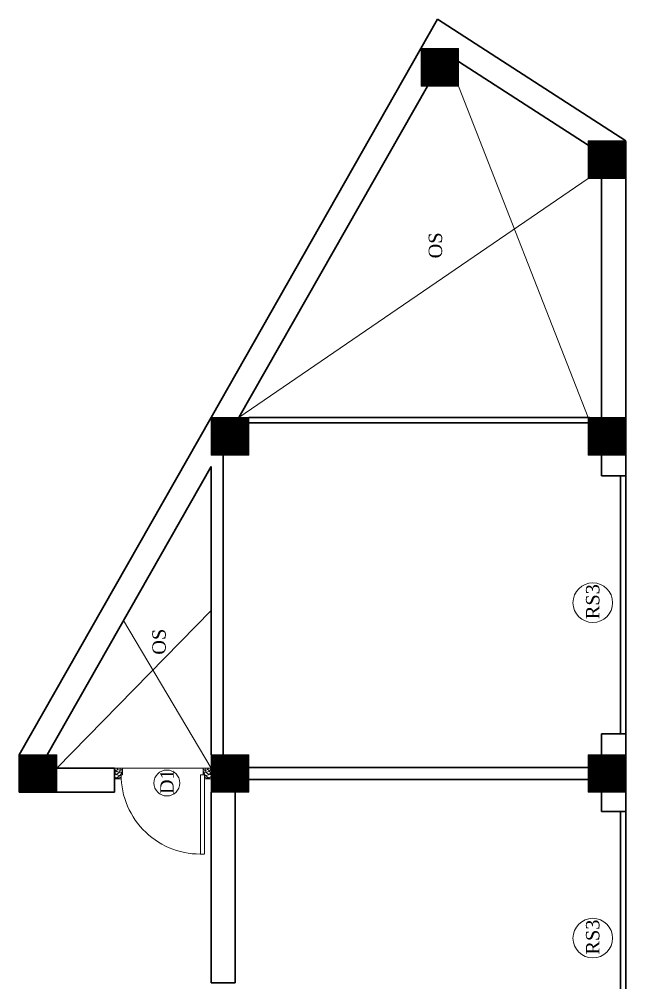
# Model space of a CAD drawing. Header units: inches. Extents: x 4069 to 291496, y -47643 to 12535.
# Drawn here: x 144334.9 to 144560.5, y -20583.1 to -20224.4 of the extents above; entities that cross this region are included whole.
import ezdxf

# ---------------------------------------------------------------- set-up
doc = ezdxf.new("R2010")
doc.units = ezdxf.units.IN
doc.header["$LTSCALE"] = 5
doc.header["$MEASUREMENT"] = 0
doc.layers.add('A-WALL', color=7, linetype='Continuous', lineweight=9)
doc.layers.add('DOOR', color=62, linetype='Continuous', lineweight=0)
doc.layers.add('TEXT', color=6, linetype='Continuous')
doc.layers.add('WALL', color=7, linetype='Continuous')
doc.styles.add('ordinary', font='times.ttf')

# ---------------------------------------------------------------- blocks, each defined once
blk = doc.blocks.new('A$C27B36B59')
at = {"layer": 'DOOR'}
for p, q in [((0, 4), (0, 0)), ((2.5, 4), (0, 4)), ((2.5, 2.5), (2.5, 4)), ((0, 0), (3, 0)), ((3, 2.5), (2.5, 2.5)), ((3, 0), (3, 2.5))]:
    blk.add_line(p, q, dxfattribs=at)
for centre, radius, start, end in [((-1.4, -0.54), 4.75, 22.1411, 72.838), ((1.34, 2.09), 1.64, 45.138, 144.8948), ((2.21, 0.3), 2.49, 83.3149, 152.658), ((0.13, 0.37), 2.05, 349.4875, 93.6805), ((1.96, -0.47), 2.01, 58.7447, 166.495), ((-0.06, 0.32), 1.13, 343.542, 86.947), ((2.08, -0.4), 1.17, 38.2816, 160.1519)]:
    blk.add_arc(centre, radius, start, end, dxfattribs=at)
blk = doc.blocks.new('D2')
at = {"layer": 'DOOR'}
for p, q in [((74473.95, 24047.59), (74473.95, 24018.09)), ((74473.95, 24047.59), (74475.45, 24047.59)), ((74475.45, 24047.59), (74475.45, 24018.13))]:
    blk.add_line(p, q, dxfattribs=at)
blk.add_arc((74473.95, 24047.59), 29.5, 180, 272.9146, dxfattribs=at)
at = {"layer": 'DOOR', "xscale": -1, "rotation": 180}
blk.add_blockref('A$C27B36B59', (74441.95, 24050.09), dxfattribs=at)
at = {"layer": 'DOOR', "rotation": 180}
blk.add_blockref('A$C27B36B59', (74477.95, 24050.09), dxfattribs=at)

msp = doc.modelspace()

# ---------------------------------------------------------------- hatches: boundary and pattern name
at = {"layer": 'A-WALL', "ltscale": 5}
h = msp.add_hatch(dxfattribs=at)
h.set_pattern_fill('ANSI31', color=256, angle=450)
h.set_pattern_definition([(135, (145988.07954, -44780.92119), (-0.08838834765, -0.08838834765), [])])
h.paths.add_polyline_path([(144484.3584, -20249.22206), (144498.3584, -20249.22206), (144498.3584, -20235.22206), (144484.3584, -20235.22206)])
h = msp.add_hatch(dxfattribs=at)
h.set_pattern_fill('ANSI31', color=256, angle=450)
h.set_pattern_definition([(135, (146050.25901, -44815.29857), (-0.08838834765, -0.08838834765), [])])
h.paths.add_polyline_path([(144546.53787, -20283.59944), (144560.53787, -20283.59944), (144560.53787, -20269.59944), (144546.53787, -20269.59944)])
h = msp.add_hatch(dxfattribs=at)
h.set_pattern_fill('ANSI31', color=256, angle=450)
h.set_pattern_definition([(135, (146058.97668, -44918.30784), (-0.08838834765, -0.08838834765), [])])
h.paths.add_polyline_path([(144420.25554, -20372.6087), (144406.25554, -20372.6087), (144406.25554, -20386.6087), (144420.25554, -20386.6087)])
h = msp.add_hatch(dxfattribs=at)
h.set_pattern_fill('ANSI31', color=256, angle=450)
h.set_pattern_definition([(135, (146050.25901, -44918.30784), (-0.08838834765, -0.08838834765), [])])
h.paths.add_polyline_path([(144546.53787, -20386.6087), (144560.53787, -20386.6087), (144560.53787, -20372.6087), (144546.53787, -20372.6087)])
h = msp.add_hatch(dxfattribs=at)
h.set_pattern_fill('ANSI31', color=256, angle=450)
h.set_pattern_definition([(135, (145987.59329, -44934.25351), (-0.08838834765, -0.08838834765), [])])
h.paths.add_polyline_path([(144348.87215, -20512.17549), (144348.87215, -20498.17549), (144334.87215, -20498.17549), (144334.87215, -20512.17549)])
h = msp.add_hatch(dxfattribs=at)
h.set_pattern_fill('ANSI31', color=256, angle=450)
h.set_pattern_definition([(135, (146058.97668, -44934.25351), (-0.08838834765, -0.08838834765), [])])
h.paths.add_polyline_path([(144420.25554, -20512.17549), (144420.25554, -20498.17549), (144406.25554, -20498.17549), (144406.25554, -20512.17549)])
h = msp.add_hatch(dxfattribs=at)
h.set_pattern_fill('ANSI31', color=256, angle=450)
h.set_pattern_definition([(135, (146050.25901, -45043.87463), (-0.08838834765, -0.08838834765), [])])
h.paths.add_polyline_path([(144546.53787, -20512.17549), (144560.53787, -20512.17549), (144560.53787, -20498.17549), (144546.53787, -20498.17549)])

# ---------------------------------------------------------------- linework, layer by layer
at = {"layer": 'A-WALL', "lineweight": 30}
for p, q in [((144406.25554, -20372.6087), (144490.53176, -20224.36282)), ((144490.53176, -20224.36282), (144560.53787, -20269.59944)), ((144498.3584, -20240.13573), (144546.53787, -20271.26838)), ((144416.6082, -20372.6087), (144486.75221, -20249.22206)), ((144560.53787, -20269.92253), (144560.53787, -20636.71815)), ((144551.53787, -20283.59944), (144551.53787, -20372.6087)), ((144334.87215, -20498.17549), (144406.25554, -20372.6087)), ((144420.25554, -20372.6087), (144547.03787, -20372.6087)), ((144420.25554, -20374.6087), (144547.03787, -20374.6087)), ((144410.75554, -20386.6087), (144410.75554, -20498.17549)), ((144551.53787, -20394.3921), (144551.53787, -20386.6087)), ((144345.22481, -20498.17549), (144406.25554, -20390.81953)), ((144406.25554, -20498.17549), (144406.25554, -20390.81953)), ((144560.53787, -20394.3921), (144551.53787, -20394.3921)), ((144558.53787, -20394.3921), (144558.53787, -20490.3921)), ((144560.53787, -20490.3921), (144551.53787, -20490.3921)), ((144551.53787, -20490.3921), (144551.53787, -20498.17549)), ((144334.87215, -20498.17549), (144334.87215, -20512.17549)), ((144348.87215, -20503.17549), (144370.25554, -20503.17549)), ((144370.25554, -20503.17549), (144370.25554, -20512.17549)), ((144420.25554, -20502.92549), (144546.53787, -20502.92549)), ((144420.25554, -20507.42549), (144546.53787, -20507.42549)), ((144334.87215, -20512.17549), (144370.25554, -20512.17549)), ((144406.25554, -20583.06176), (144406.25554, -20512.17549)), ((144415.25554, -20512.17549), (144415.25554, -20583.06176)), ((144551.53787, -20519.28093), (144551.53787, -20512.17549)), ((144560.53787, -20519.28093), (144551.53787, -20519.28093)), ((144558.53787, -20519.28093), (144558.53787, -20615.28093)), ((144415.25554, -20583.06176), (144406.25554, -20583.06176))]:
    msp.add_line(p, q, dxfattribs=at)
at = {"layer": 'A-WALL', "ltscale": 5}
for p, q in [((144546.53787, -20372.6087), (144498.3584, -20249.22206)), ((144546.53787, -20283.59944), (144416.6082, -20372.6087)), ((144558.53787, -20394.3921), (144558.53787, -20490.3921)), ((144348.87215, -20503.17549), (144406.25554, -20444.49751)), ((144406.25554, -20503.17549), (144373.62011, -20448.2268)), ((144370.25554, -20503.17549), (144406.25554, -20503.17549))]:
    msp.add_line(p, q, dxfattribs=at)
for points in [[(144484.3584, -20249.22206), (144484.3584, -20235.22206), (144498.3584, -20235.22206), (144498.3584, -20249.22206)], [(144546.53787, -20283.59944), (144546.53787, -20269.59944), (144560.53787, -20269.59944), (144560.53787, -20283.59944)], [(144420.25554, -20386.6087), (144420.25554, -20372.6087), (144406.25554, -20372.6087), (144406.25554, -20386.6087)], [(144546.53787, -20386.6087), (144546.53787, -20372.6087), (144560.53787, -20372.6087), (144560.53787, -20386.6087)], [(144348.87215, -20512.17549), (144348.87215, -20498.17549), (144334.87215, -20498.17549), (144334.87215, -20512.17549)], [(144420.25554, -20512.17549), (144420.25554, -20498.17549), (144406.25554, -20498.17549), (144406.25554, -20512.17549)], [(144546.53787, -20512.17549), (144546.53787, -20498.17549), (144560.53787, -20498.17549), (144560.53787, -20512.17549)]]:
    msp.add_lwpolyline(points, close=True, dxfattribs=at)
for centre, radius in [((144548.29354, -20441.57275), 7.38406), ((144389.80793, -20508.70906), 4.82435), ((144548.29354, -20566.46158), 7.38406)]:
    msp.add_circle(centre, radius, dxfattribs=at)

# ---------------------------------------------------------------- block references
at = {"layer": 'WALL', "color": 2, "linetype": 'ByBlock'}
msp.add_blockref('D2', (69928.30432, -44553.26341), dxfattribs=at)

# ---------------------------------------------------------------- texts
at = {"layer": 'TEXT', "style": 'ordinary'}
for s, p in [('OS', (144492.19746, -20313.38717)), ('RS3', (144550.73766, -20447.69027)), ('OS', (144389.36681, -20460.93985)), ('D1', (144392.30253, -20512.83307)), ('RS3', (144550.73766, -20572.5791))]:
    msp.add_text(s, height=5, rotation=90, dxfattribs=at).set_placement(p)

doc.saveas('drawing.dxf')
